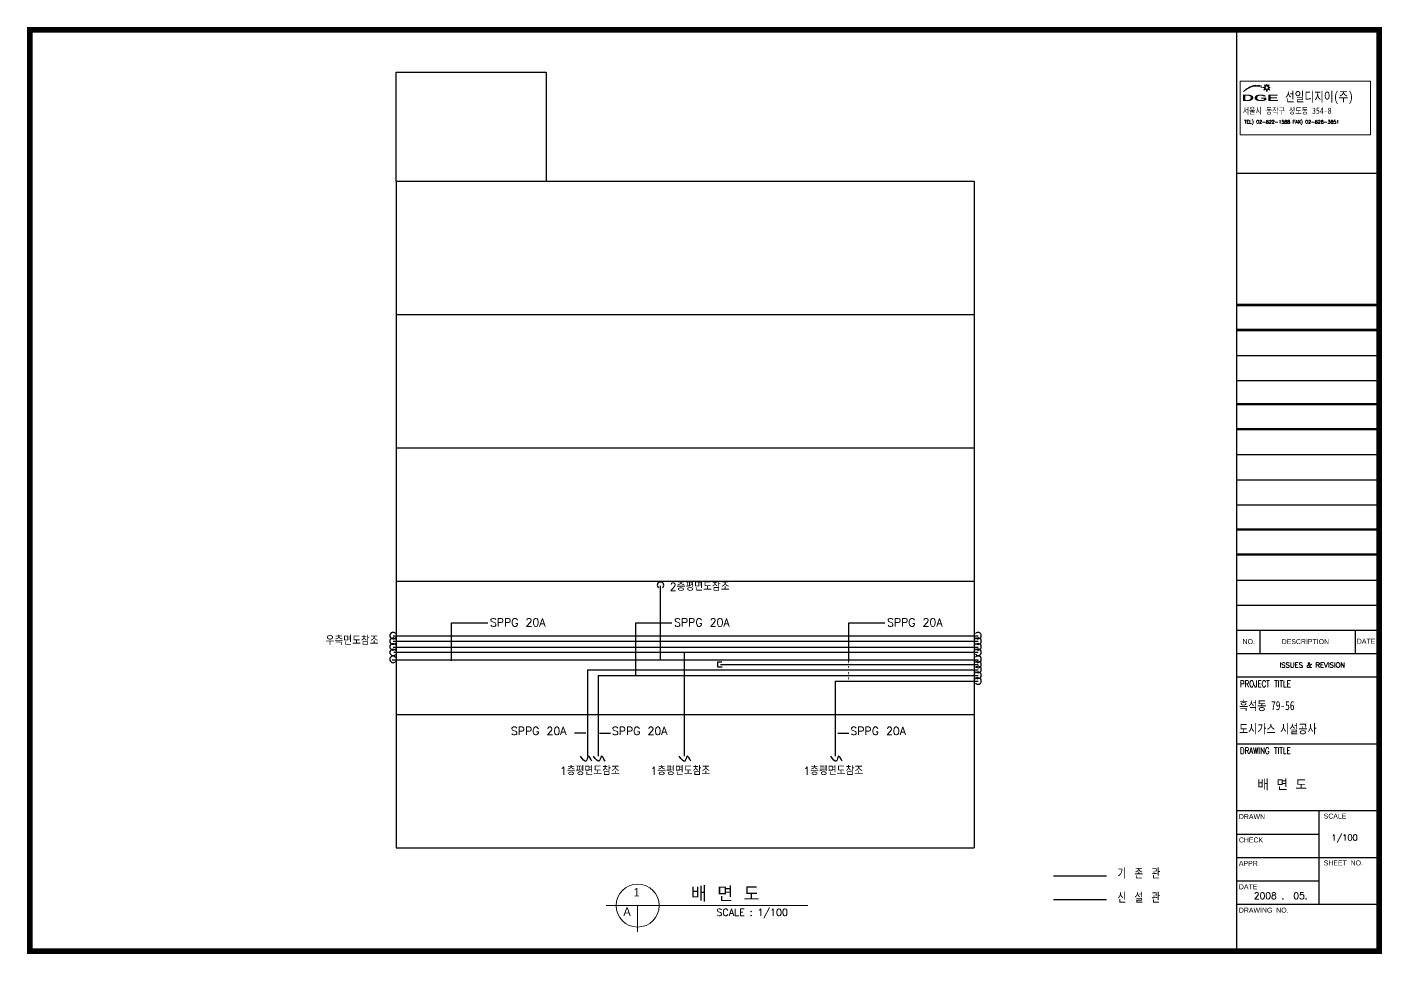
# Model space of a CAD drawing. Header units: millimetres. Extents: x 100533 to 459591, y -298132 to -52366.
# Drawn here: x 368504 to 409130, y -80160 to -52366 of the extents above; entities that cross this region are included whole.
import ezdxf
from ezdxf.enums import TextEntityAlignment as Align

# ---------------------------------------------------------------- set-up
doc = ezdxf.new("R2010")
doc.units = ezdxf.units.MM
doc.header["$LTSCALE"] = 600
for name, color, linetype in [('CEL', 7, 'Continuous'), ('GAS', 3, 'Continuous'), ('GTEXT', 2, 'Continuous'), ('신설관', 1, 'Continuous')]:
    doc.layers.add(name, color=color, linetype=linetype)
doc.styles.add('GHS', font='romans', dxfattribs={"bigfont": 'ghs'})
doc.styles.add('HGTXT', font='romans.shx', dxfattribs={"bigfont": 'whgtxt.shx'})
doc.styles.add('HTXTW', font='txt', dxfattribs={"bigfont": 'htxtw'})
doc.styles.add('ROMANS', font='', dxfattribs={"height": 250})
doc.styles.get("Standard").update_dxf_attribs({"font": 'txt.shx', "bigfont": 'whgtxt.shx'})
doc.styles.add('STYLE1', font='')
doc.styles.add('STYLE2', font='')
doc.styles.get('ROMANS').set_extended_font_data('Dotum')
doc.styles.get('STYLE1').set_extended_font_data('GungsuhChe')
doc.styles.get('STYLE2').set_extended_font_data('으뜸체', bold=True)
doc.dimstyles.new('ISO-25', dxfattribs={"dimtxt": 2.5, "dimasz": 100, "dimexe": 1.25, "dimexo": 0.625, "dimtad": 1, "dimtxsty": 'Standard', "dimcen": 2.5, "dimclrd": 2, "dimclre": 2, "dimadec": 0, "dimazin": 0, "dimtfac": 1, "dimtmove": 0, "dimatfit": 3, "dimfxl": 1, "dimarcsym": 0})

# ---------------------------------------------------------------- blocks, each defined once
blk = doc.blocks.new('p06')
at = {"layer": 'GTEXT'}
blk.add_spline([(0.94, 2.3), (0, 1.57), (0.94, 1.15), (0, 0)], degree=3, dxfattribs=at)

msp = doc.modelspace()

# ---------------------------------------------------------------- linework, layer by layer
for p, q in [((379575, -56982), (379575, -53717)), ((379575, -53717), (384072, -53717)), ((384072, -53717), (384072, -56982)), ((379575, -56982), (379575, -76982)), ((379575, -56982), (396905, -56982)), ((396905, -56982), (396905, -76982)), ((379575, -60982), (396905, -60982)), ((379575, -64982), (396905, -64982)), ((379575, -68982), (396905, -68982)), ((404766, -69699), (409067, -69699)), ((404766, -70450), (409045, -70450)), ((404766, -70450), (409045, -70450)), ((405467, -70450), (405467, -71152)), ((408329, -70450), (408329, -71152)), ((404766, -71152), (409045, -71152)), ((404766, -71854), (409045, -71854)), ((379575, -72982), (396905, -72982)), ((379575, -76982), (396905, -76982))]:
    msp.add_line(p, q)
at = {"lineweight": 9}
for p, q in [((405628, -54152), (405572, -54173)), ((405572, -54173), (405627, -54194)), ((405627, -54194), (405591, -54262)), ((405591, -54262), (405654, -54229)), ((405604, -54176), (405643, -54160)), ((405642, -54190), (405604, -54176)), ((405605, -54100), (405660, -54125)), ((405605, -54100), (405628, -54152)), ((405618, -54238), (405642, -54190)), ((405662, -54215), (405618, -54238)), ((405627, -54124), (405643, -54160)), ((405627, -54124), (405666, -54142)), ((405654, -54229), (405678, -54306)), ((405678, -54076), (405660, -54125)), ((405678, -54268), (405662, -54215)), ((405666, -54142), (405678, -54108)), ((405697, -54125), (405678, -54076)), ((405678, -54108), (405691, -54142)), ((405696, -54214), (405678, -54268)), ((405678, -54306), (405703, -54228)), ((405691, -54142), (405731, -54124)), ((405740, -54238), (405696, -54214)), ((405753, -54100), (405697, -54125)), ((405703, -54228), (405767, -54262)), ((405731, -54124), (405714, -54162)), ((405714, -54162), (405749, -54176)), ((405749, -54176), (405715, -54188)), ((405715, -54188), (405740, -54238)), ((405729, -54154), (405753, -54100)), ((405779, -54173), (405729, -54154)), ((405730, -54191), (405779, -54173)), ((405767, -54262), (405730, -54191))]:
    msp.add_line(p, q, dxfattribs=at)
msp.add_lwpolyline([(404879, -53984), (408784, -53984), (408784, -55601), (404879, -55601)], close=True, dxfattribs=at)
for points, start_tangent in [([(404981, -54295), (405290, -54117), (405524, -54136), (405534, -54139)], (0.67369, 0.739014)), ([(404983, -54293), (405305, -54140), (405536, -54176), (405547, -54180)], (0.729434, 0.684052))]:
    msp.add_spline(points, degree=3, dxfattribs=dict(at, start_tangent=start_tangent))
at = {"layer": 'CEL'}
for p, q in [((404766, -52451), (404766, -80075)), ((404766, -56748), (409045, -56748)), ((404766, -60677), (409067, -60677)), ((404766, -60711), (409067, -60711)), ((404766, -61429), (409067, -61429)), ((404766, -61462), (409067, -61462)), ((404766, -62214), (409067, -62214)), ((404766, -62966), (409067, -62966)), ((404766, -63651), (409067, -63651)), ((404766, -63684), (409067, -63684)), ((404766, -64406), (409067, -64406)), ((404766, -64436), (409067, -64436)), ((404766, -65188), (409067, -65188)), ((404766, -65940), (409067, -65940)), ((404766, -66691), (409067, -66691)), ((404766, -67413), (409067, -67413)), ((404766, -67443), (409067, -67443)), ((404766, -68165), (409067, -68165)), ((404766, -68195), (409067, -68195)), ((404766, -68947), (409067, -68947)), ((404766, -73859), (409045, -73859)), ((404766, -75864), (409045, -75864)), ((407249, -78671), (407249, -75864)), ((404766, -76566), (407249, -76566)), ((404766, -77268), (409045, -77268)), ((404766, -77970), (407249, -77970)), ((404766, -78671), (409045, -78671))]:
    msp.add_line(p, q, dxfattribs=at)
at = {"layer": 'CEL', "const_width": 170}
msp.add_lwpolyline([(368590, -80075), (409045, -80075), (409045, -52451), (368590, -52451)], close=True, dxfattribs=at)
at = {"layer": 'GAS'}
for p, q in [((387500, -71342), (387500, -69117)), ((379480, -70624), (397023, -70624)), ((379454, -71342), (397023, -71342)), ((379506, -71114), (397023, -71114)), ((388209, -71114), (388209, -74233)), ((389294, -71482), (397023, -71482)), ((399279, -77816), (400873, -77816))]:
    msp.add_line(p, q, dxfattribs=at)
at = {"layer": 'GTEXT'}
for p, q in [((389217, -71561), (389217, -71403)), ((389217, -71403), (389336, -71403)), ((389344, -71561), (389217, -71561))]:
    msp.add_line(p, q, dxfattribs=at)
at = {"layer": 'GTEXT', "lineweight": 13}
for p, q in [((385866, -78711), (390723, -78711)), ((386813, -78711), (386813, -79503)), ((386979, -78711), (391918, -78711))]:
    msp.add_line(p, q, dxfattribs=at)
at = {"layer": 'GTEXT', "lineweight": 9}
msp.add_line((390723, -78711), (390831, -78711), dxfattribs=at)
at = {"layer": 'GTEXT'}
for points in [[(381234, -71367), (381234, -70227), (382321, -70227)], [(386755, -71815), (386755, -70227), (387842, -70227)], [(393141, -71367), (393141, -70227), (394227, -70227)]]:
    msp.add_lwpolyline(points, dxfattribs=at)
at = {"layer": 'GTEXT', "lineweight": 13}
msp.add_circle((386813, -78711), 645, dxfattribs=at)
at = {"layer": 'GTEXT'}
for centre, start, end in [((387498, -69104), 307.8625, 230.4888), ((379478, -70614), 37.8625, 320.4888), ((379478, -70782), 37.8625, 320.4888), ((397021, -70614), 219.5112, 142.1375), ((397021, -70782), 219.5112, 142.1375), ((379478, -70950), 37.8625, 320.4888), ((379478, -71119), 37.8625, 320.4888), ((397021, -70950), 219.5112, 142.1375), ((397021, -71114), 219.5112, 142.1375), ((379478, -71326), 37.8625, 320.4888), ((397021, -71323), 219.5112, 142.1375), ((397021, -71482), 219.5112, 142.1375), ((397021, -71632), 219.5112, 142.1375), ((397021, -71805), 219.5112, 142.1375), ((397021, -71978), 219.5112, 142.1375)]:
    msp.add_arc(centre, 96.6, start, end, dxfattribs=at)
for points in [[(381251, -70527), (381234, -70627), (381218, -70527)], [(381251, -70673), (381234, -70773), (381218, -70673)], [(386772, -70469), (386755, -70569), (386739, -70469)], [(386772, -70673), (386755, -70773), (386739, -70673)], [(393157, -70469), (393141, -70569), (393124, -70469)], [(393157, -70673), (393141, -70773), (393124, -70673)], [(381251, -70868), (381234, -70968), (381218, -70868)], [(386772, -70868), (386755, -70968), (386739, -70868)], [(393157, -70868), (393141, -70968), (393124, -70868)], [(393157, -71013), (393141, -71113), (393124, -71013)], [(381251, -71246), (381234, -71346), (381218, -71246)], [(386772, -71246), (386755, -71346), (386739, -71246)], [(393157, -71246), (393141, -71346), (393124, -71246)], [(393157, -71375), (393141, -71475), (393124, -71375)], [(386772, -71522), (386755, -71622), (386739, -71522)], [(386772, -71705), (386755, -71805), (386739, -71705)], [(393157, -71522), (393141, -71622), (393124, -71522)], [(393157, -71705), (393141, -71805), (393124, -71705)], [(393157, -71863), (393141, -71963), (393124, -71863)]]:
    msp.add_solid(points, dxfattribs=at)
at = {"layer": '신설관'}
for p, q in [((379480, -70782), (397023, -70782)), ((379480, -70957), (397023, -70957)), ((385306, -71640), (397023, -71640)), ((385306, -71640), (385306, -74231)), ((385627, -71815), (397023, -71815)), ((385627, -71815), (385627, -74231)), ((392732, -71981), (397027, -71981)), ((392732, -71981), (392732, -74231)), ((399279, -78528), (400873, -78528))]:
    msp.add_line(p, q, dxfattribs=at)

# ---------------------------------------------------------------- block references
at = {"layer": 'GAS', "xscale": 150.0750000000116, "yscale": 150.0750000000116, "zscale": 150.075, "rotation": 270}
for p in [(385096, -74234), (385489, -74234), (388062, -74234), (392601, -74234)]:
    msp.add_blockref('p06', p, dxfattribs=at)

# ---------------------------------------------------------------- texts
at = {"lineweight": 9, "style": 'STYLE2', "width": 2}
msp.add_text('DGE', height=190.4, dxfattribs=at).set_placement((404928, -54582))
at = {"style": 'STYLE1', "width": 0.8}
for s, height, p in [('선일디지이(주)', 290.7, (406223, -54596)), ('서울시 동작구 상도동 354-8', 186.67, (404955, -54968)), ('흑석동 79-56', 271.8, (404848, -72849)), ('도시가스 시설공사', 271.8, (404848, -73547))]:
    msp.add_text(s, height=height, dxfattribs=at).set_placement(p)
for s, height, style, p in [('TEL) 02-822-1588 FAX) 02-826-3651', 102.67, 'HGTXT', (405000, -55260)), ('NO.', 150.4, 'ROMANS', (404953, -70869)), ('DESCRIPTION', 150.38, 'ROMANS', (406126, -70869)), ('DATE', 150.4, 'ROMANS', (408379, -70859)), ('ISSUES & REVISION', 150.38, 'GHS', (406062, -71574))]:
    msp.add_text(s, height=height, dxfattribs=dict(style=style)).set_placement(p)
at = {"width": 0.8}
for s, p in [('PROJECT TITLE', (404876, -72156)), ('DRAWING TITLE', (404876, -74165))]:
    msp.add_text(s, height=191.15, dxfattribs=at).set_placement(p)
at = {"lineweight": 13, "style": 'HGTXT'}
msp.add_text('배 면 도', height=326.7, dxfattribs=at).set_placement((405398, -75251))
at = {"layer": 'CEL'}
for s, height, style, p in [('DRAWN', 150.4, 'ROMANS', (404842, -76116)), ('SCALE', 150.4, 'ROMANS', (407385, -76103)), ('CHECK', 150.4, 'ROMANS', (404842, -76818)), ('1/100', 180.5, 'GHS', (407616, -76762)), ('APPR', 150.4, 'ROMANS', (404842, -77520)), ('SHEET  NO.', 150.4, 'ROMANS', (407385, -77507)), ('DATE', 150.4, 'ROMANS', (404842, -78222)), ('DRAWING  NO.', 150.38, 'ROMANS', (404842, -78924))]:
    msp.add_text(s, height=height, dxfattribs=dict(at, style=style)).set_placement(p)
at = {"layer": 'CEL', "style": 'GHS'}
msp.add_text('2008 .  05. ', height=200.51, dxfattribs=at).set_placement((406166, -78416), align=Align.MIDDLE_CENTER)
at = {"layer": 'GTEXT', "ltscale": 0.2, "style": 'HTXTW'}
for s, height, p in [('2층평면도참조', 240, (387774, -69268)), ('SPPG 20A ', 240, (382384, -70339)), ('SPPG 20A ', 240, (387905, -70339)), ('SPPG 20A ', 240, (394290, -70339)), ('우측면도참조', 240, (377455, -70889)), ('SPPG 20A ', 240, (383012, -73594)), ('SPPG 20A ', 240, (386041, -73594)), ('SPPG 20A ', 240, (393192, -73594)), ('1층평면도참조', 240, (384482, -74793)), ('1층평면도참조', 240, (387196, -74793)), ('1층평면도참조', 240, (391779, -74793)), ('기 존 관', 274.3, (401199, -77899)), ('신 설 관', 274.3, (401199, -78624))]:
    msp.add_text(s, height=height, dxfattribs=at).set_placement(p)
at = {"layer": 'GTEXT', "lineweight": 5, "style": 'ROMANS'}
for s, p in [('1', (386688, -78438)), ('A', (386385, -79019))]:
    msp.add_text(s, height=252, dxfattribs=at).set_placement(p)
at = {"layer": 'GTEXT', "lineweight": 13, "style": 'HGTXT'}
for s, height, p in [('배 면 도', 451.6, (388412, -78590)), ('SCALE : 1/100', 209.02, (389177, -79015))]:
    msp.add_text(s, height=height, dxfattribs=at).set_placement(p)

# ---------------------------------------------------------------- leaders
at = {"layer": '신설관'}
for points in [[(385256, -73539), (384923, -73539)], [(385666, -73539), (385999, -73539)], [(392817, -73539), (393150, -73539)]]:
    msp.add_leader(points, dimstyle='ISO-25', override={"dimgap": 0.625, "dimtad": 0}, dxfattribs=at)

doc.saveas('drawing.dxf')
